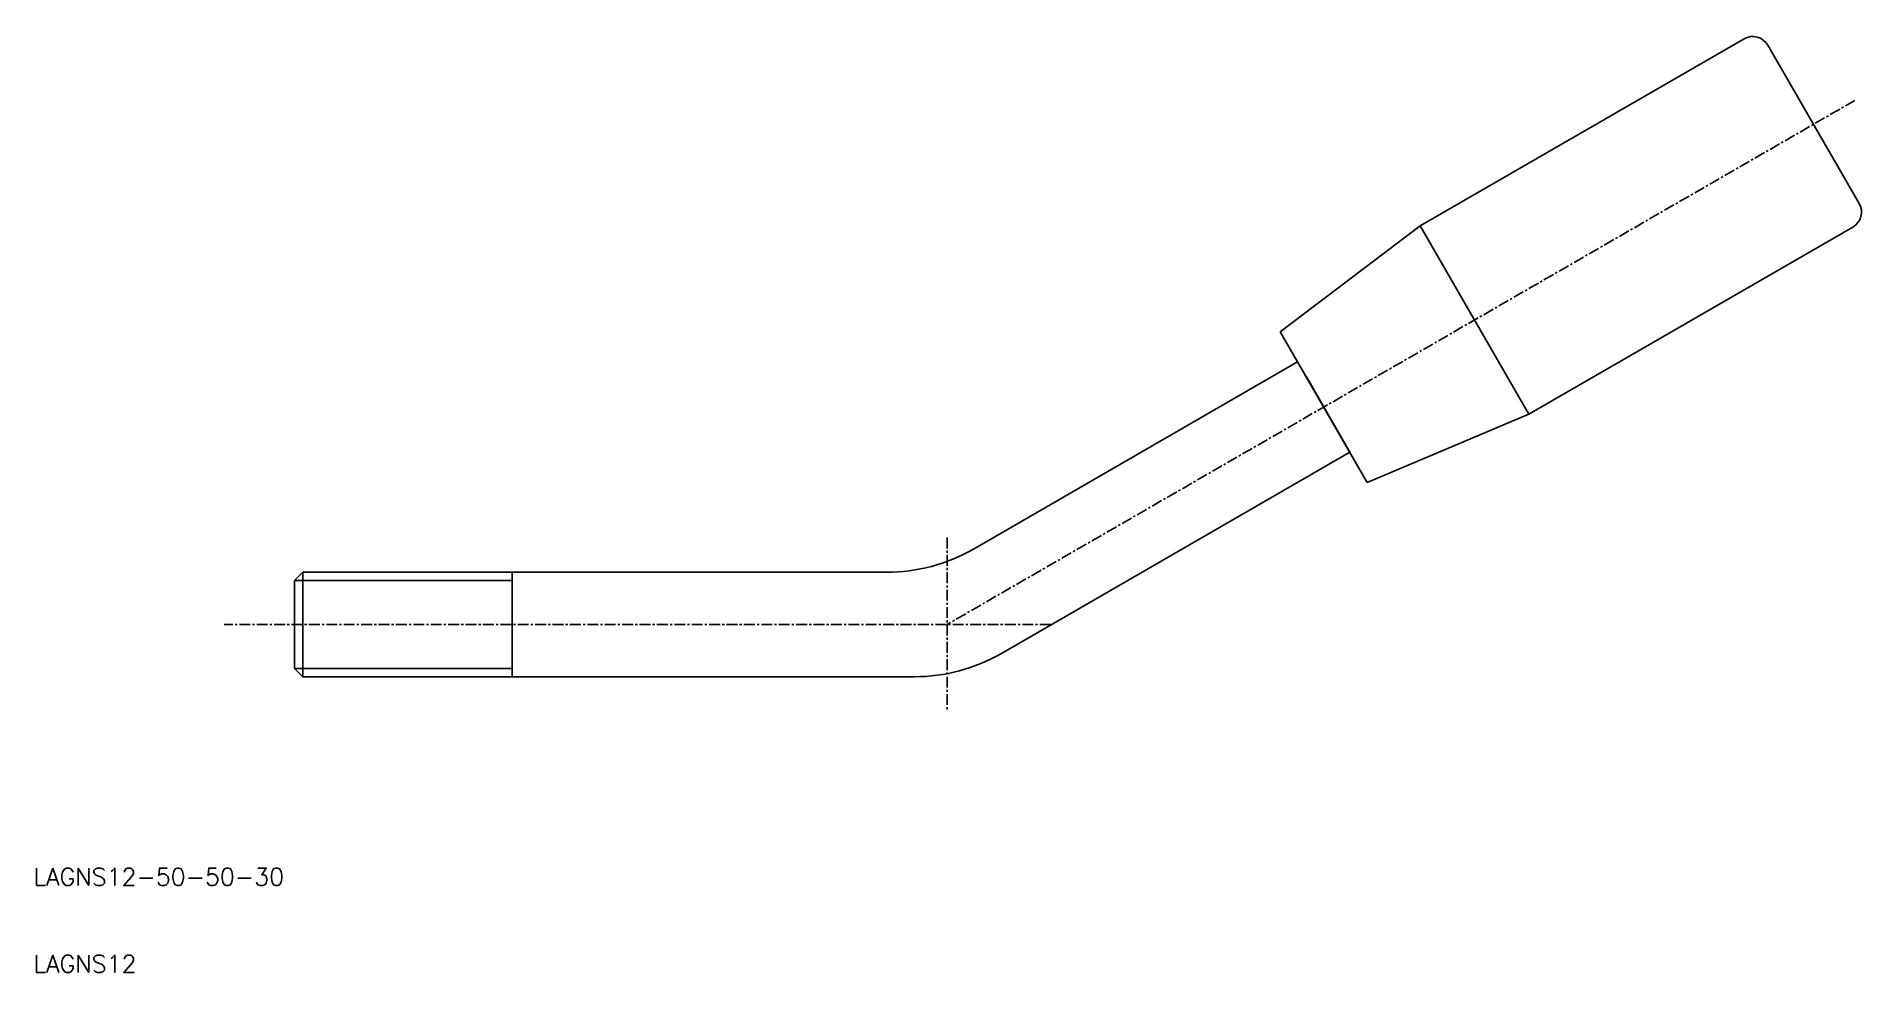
# Model space of a CAD drawing. Extents: x 10 to 220, y 10 to 118.
import ezdxf

# ---------------------------------------------------------------- set-up
doc = ezdxf.new("R2010")
doc.units = 0
doc.linetypes.add('CENTER', pattern=[2, 1.25, -0.25, 0.25, -0.25])
doc.layers.get('0').update_dxf_attribs({"linetype": 'CONTINUOUS'})
doc.layers.add('CENTER', color=1, linetype='CENTER')
doc.styles.get("Standard").update_dxf_attribs({"font": 'txt.shx'})

msp = doc.modelspace()

# ---------------------------------------------------------------- linework, layer by layer
at = {"color": 7, "linetype": 'CONTINUOUS'}
for p, q in [((169.37, 95.83), (206.61, 117.33)), ((209.34, 116.59), (219.84, 98.41)), ((169.37, 95.83), (153.3, 83.66)), ((181.87, 74.17), (169.37, 95.83)), ((219.11, 95.67), (181.87, 74.17)), ((153.3, 83.66), (163.3, 66.34)), ((118.03, 58.68), (155.3, 80.2)), ((161.3, 69.8), (155.3, 80.2)), ((155.3, 80.2), (161.3, 69.8)), ((156.3, 78.46), (161.3, 69.8)), ((156.3, 78.46), (161.3, 69.8)), ((163.3, 66.34), (181.87, 74.17)), ((121.25, 46.68), (161.3, 69.8)), ((40, 55.05), (40.95, 56)), ((40, 55.05), (40, 44.95)), ((65, 56), (40.95, 56)), ((40.95, 56), (40.95, 44)), ((65, 56), (65, 44)), ((108.03, 56), (65, 56)), ((40, 44.95), (40.95, 44)), ((65, 44), (40.95, 44)), ((111.25, 44), (65, 44))]:
    msp.add_line(p, q, dxfattribs=at)
at = {"color": 3, "linetype": 'CONTINUOUS'}
for p, q in [((65, 55.05), (40, 55.05)), ((65, 44.95), (40, 44.95))]:
    msp.add_line(p, q, dxfattribs=at)
at = {"color": 7, "linetype": 'CONTINUOUS'}
for centre, radius, start, end in [((207.61, 115.59), 2, 30, 120), ((218.11, 97.41), 2, 300, 30), ((108.03, 76), 20, 270, 300), ((111.25, 64), 20, 270, 300)]:
    msp.add_arc(centre, radius, start, end, dxfattribs=at)
at = {"layer": 'CENTER', "color": 1, "linetype": 'CENTER'}
for p, q in [((219.34, 110.24), (115, 50)), ((115, 60), (115, 40)), ((126.91, 50), (31.9, 50))]:
    msp.add_line(p, q, dxfattribs=at)

# ---------------------------------------------------------------- texts
at = {"color": 7, "linetype": 'CONTINUOUS'}
for s, p in [('LAGNS12-50-50-30', (10, 20)), ('LAGNS12', (10, 10))]:
    msp.add_text(s, height=2, dxfattribs=at).set_placement(p)

doc.saveas('drawing.dxf')
